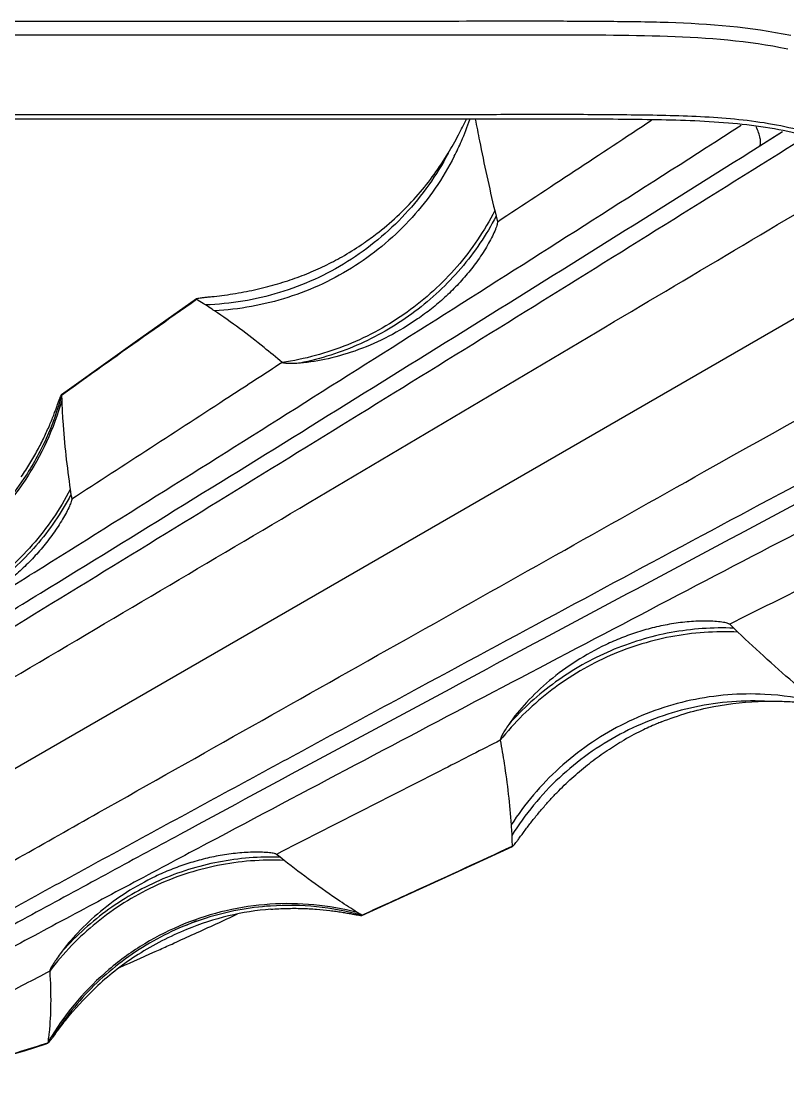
# Model space of a CAD drawing. Header units: millimetres. Extents: x -73584 to -37571, y -61249 to -50748.
# Drawn here: x -53416.34 to -53404.23, y -56878.05 to -56861.27 of the extents above; entities that cross this region are included whole.
import ezdxf

# ---------------------------------------------------------------- set-up
doc = ezdxf.new("R2010")
doc.units = ezdxf.units.MM
doc.header["$LTSCALE"] = 200
doc.layers.add('DIM', color=3, linetype='Continuous')

# ---------------------------------------------------------------- blocks, each defined once
blk = doc.blocks.new('12586')
at = {"color": 7, "linetype": 'Continuous'}
for p, q in [((-39992.036, -54900.122), (-39991.678, -54899.896)), ((-39996.227, -54901.148), (-39996.206, -54901.237)), ((-39996.206, -54901.237), (-39996.185, -54901.323)), ((-39989.138, -54901.493), (-40008.353, -54912.587)), ((-39989.138, -54901.493), (-40008.353, -54912.587)), ((-40002.91, -54903.94), (-40003.073, -54904.057)), ((-40003.07, -54904.061), (-40002.941, -54903.968)), ((-40002.91, -54903.94), (-40002.941, -54903.968)), ((-40002.941, -54903.968), (-40002.907, -54903.944)), ((-40002.907, -54903.944), (-40002.731, -54903.817)), ((-40003.073, -54904.057), (-40003.07, -54904.061)), ((-40003.07, -54904.061), (-40003.068, -54904.145)), ((-40003.07, -54904.061), (-40003.069, -54904.089)), ((-40003.069, -54904.089), (-40003.069, -54904.117)), ((-40003.069, -54904.117), (-40003.068, -54904.145)), ((-40002.933, -54905.553), (-40002.921, -54905.633)), ((-40002.933, -54905.553), (-40002.927, -54905.593)), ((-40002.927, -54905.593), (-40002.921, -54905.633)), ((-40002.921, -54905.633), (-40002.91, -54905.706)), ((-39992.45, -54907.742), (-39992.514, -54907.681)), ((-39992.45, -54907.742), (-39992.514, -54907.681)), ((-39992.384, -54907.805), (-39992.45, -54907.742)), ((-39992.384, -54907.805), (-39992.45, -54907.742)), ((-39999.615, -54911.359), (-39999.672, -54911.314)), ((-39999.552, -54911.41), (-39999.615, -54911.359)), ((-39999.583, -54911.385), (-39999.615, -54911.359)), ((-39999.552, -54911.41), (-39999.583, -54911.385)), ((-39998.326, -54912.279), (-39998.143, -54912.197)), ((-39998.183, -54912.21), (-39998.145, -54912.192)), ((-39998.143, -54912.197), (-39998.183, -54912.21)), ((-39998.145, -54912.192), (-39997.947, -54912.103)), ((-40001.111, -54912.438), (-40000.932, -54912.357)), ((-39998.328, -54912.275), (-39998.399, -54912.231)), ((-39998.375, -54912.246), (-39998.399, -54912.231)), ((-39998.352, -54912.26), (-39998.375, -54912.246)), ((-39998.328, -54912.275), (-39998.352, -54912.26)), ((-39998.328, -54912.275), (-39998.183, -54912.21)), ((-39998.326, -54912.279), (-39998.328, -54912.275))]:
    blk.add_line(p, q, dxfattribs=at)
for points in [[(-39992.036, -54900.122), (-39991.804, -54899.976), (-39991.678, -54899.896)], [(-40000.939, -54902.54), (-40001.909, -54903.225), (-40002.91, -54903.94)], [(-40002.918, -54905.651), (-40002.915, -54905.669), (-40002.91, -54905.706)], [(-39998.143, -54912.197), (-39997.056, -54911.703), (-39995.945, -54911.189)], [(-39999.615, -54911.359), (-39999.643, -54911.337), (-39999.658, -54911.325)], [(-40005.383, -54914.855), (-40005.238, -54914.825), (-40005.162, -54914.809), (-40005.083, -54914.792), (-40005.002, -54914.774), (-40004.918, -54914.756), (-40004.83, -54914.736), (-40004.738, -54914.715), (-40004.643, -54914.692), (-40004.542, -54914.667), (-40004.437, -54914.64), (-40004.325, -54914.611), (-40004.208, -54914.579), (-40004.082, -54914.544), (-40003.949, -54914.505), (-40003.806, -54914.462), (-40003.654, -54914.415), (-40003.49, -54914.363), (-40003.314, -54914.305), (-40003.286, -54914.295)]]:
    blk.add_lwpolyline(points, dxfattribs=at)
for centre, radius, start, end in [((-40000.792, -54898.285), 4.408, 336.3849, 341.1917), ((-40585.855, -54003.225), 1074.379, 303.287965, 303.443651), ((-40000.827, -54898.27), 4.447, 332.9907, 336.3872), ((-40000.935, -54897.824), 4.657, 299.5388, 303.923), ((-39992.188, -54913.198), 4.417, 76.4598, 87.0209), ((-39991.859, -54913.546), 4.658, 116.0854, 120.4605), ((-40047.916, -54809.577), 113.187, 294.50475, 294.88423), ((-40049.745, -54805.561), 117.599, 294.32814, 294.50421), ((-39999.515, -54916.475), 4.361, 148.3817, 149.9268)]:
    blk.add_arc(centre, radius, start, end, dxfattribs=at)
for points, knots in [([(-39991.55, -54898.384), (-39992.185, -54898.248), (-39993.166, -54898.176), (-39994.467, -54898.16), (-39995.773, -54898.155), (-39997.404, -54898.16), (-40000.015, -54898.157), (-40003.278, -54898.159), (-40005.888, -54898.158), (-40007.193, -54898.158)], [0, 0, 0, 0, 0.124504, 0.187109, 0.249626, 0.374691, 0.499751, 0.749876, 1, 1, 1, 1]), ([(-39991.597, -54898.598), (-39992.22, -54898.466), (-39993.511, -54898.375), (-39995.449, -54898.376), (-39997.405, -54898.378), (-40000.015, -54898.376), (-40003.278, -54898.378), (-40005.888, -54898.377), (-40007.193, -54898.377)], [0, 0, 0, 0, 0.122382, 0.247357, 0.372818, 0.49825, 0.749123, 1, 1, 1, 1]), ([(-40007.193, -54899.627), (-40005.727, -54899.627), (-40003.528, -54899.628), (-40000.596, -54899.627), (-39998.396, -54899.628), (-39996.564, -54899.628), (-39995.098, -54899.624), (-39994.001, -54899.631), (-39992.911, -54899.65), (-39991.843, -54899.749), (-39990.82, -54900.021), (-39990.228, -54900.395), (-39989.961, -54900.607)], [0, 0, 0, 0, 0.25233, 0.378497, 0.504656, 0.630834, 0.693913, 0.756859, 0.81973, 0.881387, 0.94132, 1, 1, 1, 1]), ([(-39988.675, -54902.022), (-39988.934, -54901.717), (-39989.434, -54901.117), (-39990.169, -54900.469), (-39990.844, -54900.116), (-39991.386, -54899.935), (-39991.954, -54899.825), (-39992.741, -54899.736), (-39993.747, -54899.708), (-39994.964, -54899.701), (-39996.186, -54899.703), (-39998.632, -54899.706), (-40002.301, -54899.703), (-40005.563, -54899.704), (-40007.193, -54899.704)], [0, 0, 0, 0, 0.062299, 0.121446, 0.150609, 0.180127, 0.209909, 0.240446, 0.303149, 0.366263, 0.429622, 0.493021, 0.746507, 1, 1, 1, 1]), ([(-39996.962, -54900.24), (-39996.904, -54900.145), (-39996.805, -54899.968), (-39996.715, -54899.786), (-39996.674, -54899.703)], [0, 0, 0, 0, 0.546985, 1, 1, 1, 1]), ([(-39996.533, -54899.703), (-39996.512, -54899.817), (-39996.419, -54900.301), (-39996.313, -54900.782), (-39996.227, -54901.148)], [0, 0, 0, 0, 0.235213, 1, 1, 1, 1]), ([(-40009.397, -54910.386), (-40009.285, -54910.334), (-40009.041, -54910.211), (-40008.649, -54910.001), (-40008.202, -54909.75), (-40007.531, -54909.358), (-40006.65, -54908.82), (-40005.567, -54908.15), (-40004.469, -54907.466), (-40002.998, -54906.547), (-40001.158, -54905.394), (-39998.951, -54904.004), (-39996.743, -54902.609), (-39994.538, -54901.208), (-39993.069, -54900.271), (-39992.335, -54899.8)], [0, 0, 0, 0, 0.018423, 0.040798, 0.06651, 0.095008, 0.156798, 0.220726, 0.285259, 0.350014, 0.479766, 0.60968, 0.7397, 0.869806, 1, 1, 1, 1]), ([(-39992.036, -54900.122), (-39992.028, -54900.108), (-39992.022, -54900.068), (-39992.036, -54899.966), (-39992.068, -54899.884), (-39992.094, -54899.825)], [0, 0, 0, 0, 0.154809, 0.375523, 1, 1, 1, 1]), ([(-39991.33, -54899.995), (-39992.799, -54900.915), (-39995.743, -54902.749), (-39999.432, -54905.028), (-40002.389, -54906.844), (-40004.601, -54908.199), (-40006.785, -54909.526), (-40008.236, -54910.39), (-40008.952, -54910.805)], [0, 0, 0, 0, 0.25157, 0.503336, 0.629233, 0.755013, 0.879815, 1, 1, 1, 1]), ([(-40009.571, -54910.823), (-40009.457, -54910.769), (-40009.209, -54910.646), (-40008.811, -54910.435), (-40008.36, -54910.185), (-40007.678, -54909.794), (-40006.778, -54909.254), (-40005.668, -54908.578), (-40004.538, -54907.886), (-40003.024, -54906.955), (-40001.129, -54905.787), (-39998.854, -54904.38), (-39996.58, -54902.967), (-39994.306, -54901.548), (-39992.792, -54900.598), (-39992.036, -54900.122)], [0, 0, 0, 0, 0.018341, 0.040433, 0.065736, 0.093771, 0.155099, 0.218997, 0.283612, 0.348483, 0.478499, 0.6087, 0.739026, 0.869457, 1, 1, 1, 1]), ([(-39996.962, -54900.24), (-39997.144, -54900.587), (-39997.489, -54901.076), (-39998.064, -54901.616), (-39998.545, -54901.964), (-39999.069, -54902.245), (-39999.809, -54902.524), (-40000.402, -54902.623), (-40000.797, -54902.636)], [0, 0, 0, 0, 0.248843, 0.373841, 0.499012, 0.624286, 0.749663, 1, 1, 1, 1]), ([(-39998.058, -54901.486), (-39997.832, -54901.308), (-39997.427, -54900.922), (-39997.1, -54900.469), (-39996.962, -54900.24)], [0, 0, 0, 0, 0.517791, 1, 1, 1, 1]), ([(-39996.865, -54900.289), (-39997.043, -54900.637), (-39997.493, -54901.291), (-39998.25, -54901.931), (-39998.939, -54902.314), (-39999.673, -54902.602), (-40000.263, -54902.71), (-40000.656, -54902.729)], [0, 0, 0, 0, 0.248975, 0.498721, 0.624065, 0.749509, 1, 1, 1, 1]), ([(-40008.823, -54911.444), (-40007.978, -54910.957), (-40006.322, -54909.991), (-40003.102, -54908.092), (-39999.207, -54905.788), (-39994.675, -54903.102), (-39991.712, -54901.341), (-39990.264, -54900.479)], [0, 0, 0, 0, 0.135732, 0.266835, 0.52028, 0.765466, 1, 1, 1, 1]), ([(-39996.227, -54901.148), (-39996.388, -54901.464), (-39996.79, -54902.06), (-39997.586, -54902.785), (-39998.533, -54903.305), (-39999.23, -54903.494), (-39999.584, -54903.546)], [0, 0, 0, 0, 0.248902, 0.498713, 0.749205, 1, 1, 1, 1]), ([(-39996.206, -54901.237), (-39996.359, -54901.53), (-39996.734, -54902.085), (-39997.466, -54902.772), (-39998.334, -54903.283), (-39998.974, -54903.489), (-39999.301, -54903.556)], [0, 0, 0, 0, 0.248927, 0.498716, 0.749185, 1, 1, 1, 1]), ([(-39996.185, -54901.323), (-39996.184, -54901.328), (-39996.185, -54901.343), (-39996.19, -54901.37), (-39996.201, -54901.405), (-39996.224, -54901.467), (-39996.264, -54901.554), (-39996.323, -54901.666), (-39996.392, -54901.782), (-39996.494, -54901.937), (-39996.635, -54902.122), (-39996.819, -54902.33), (-39997.016, -54902.522), (-39997.224, -54902.699), (-39997.513, -54902.912), (-39997.893, -54903.141), (-39998.368, -54903.351), (-39998.839, -54903.491), (-39999.152, -54903.544), (-39999.301, -54903.556)], [0, 0, 0, 0, 0.004283, 0.011022, 0.020275, 0.031793, 0.059818, 0.091918, 0.125808, 0.160429, 0.230021, 0.299116, 0.367471, 0.435138, 0.502213, 0.634673, 0.764399, 0.888768, 1, 1, 1, 1]), ([(-39998.336, -54901.689), (-39998.313, -54901.673), (-39998.218, -54901.608), (-39998.126, -54901.539), (-39998.058, -54901.486)], [0, 0, 0, 0, 0.25098, 1, 1, 1, 1]), ([(-40000.939, -54902.54), (-40000.935, -54902.538), (-40000.921, -54902.534), (-40000.894, -54902.528), (-40000.853, -54902.523), (-40000.799, -54902.516), (-40000.733, -54902.509), (-40000.63, -54902.498), (-40000.491, -54902.481), (-40000.319, -54902.456), (-40000.147, -54902.425), (-39999.978, -54902.389), (-39999.76, -54902.336), (-39999.498, -54902.259), (-39999.197, -54902.149), (-39998.911, -54902.022), (-39998.728, -54901.926), (-39998.639, -54901.876)], [0, 0, 0, 0, 0.006025, 0.01732, 0.034365, 0.05727, 0.085144, 0.116823, 0.186744, 0.25968, 0.332503, 0.404205, 0.474525, 0.611228, 0.743654, 0.872939, 1, 1, 1, 1]), ([(-40002.731, -54903.817), (-40002.58, -54903.709), (-40001.984, -54903.283), (-40001.385, -54902.862), (-40000.938, -54902.548)], [0, 0, 0, 0, 0.253863, 1, 1, 1, 1]), ([(-40000.938, -54902.548), (-40000.939, -54902.547), (-40000.943, -54902.545), (-40000.94, -54902.541), (-40000.939, -54902.54)], [0, 0, 0, 0, 0.529926, 1, 1, 1, 1]), ([(-40000.797, -54902.636), (-40000.809, -54902.629), (-40000.855, -54902.599), (-40000.902, -54902.57), (-40000.938, -54902.548)], [0, 0, 0, 0, 0.2539, 1, 1, 1, 1]), ([(-40000.656, -54902.729), (-40000.668, -54902.721), (-40000.714, -54902.69), (-40000.762, -54902.659), (-40000.797, -54902.636)], [0, 0, 0, 0, 0.253738, 1, 1, 1, 1]), ([(-40007.598, -54913.566), (-40006.735, -54913.066), (-40005.032, -54912.094), (-40001.704, -54910.213), (-39997.675, -54907.944), (-39992.987, -54905.308), (-39989.92, -54903.589), (-39988.421, -54902.75)], [0, 0, 0, 0, 0.135947, 0.267162, 0.520847, 0.765973, 1, 1, 1, 1]), ([(-39999.584, -54903.546), (-39999.679, -54903.466), (-40000.025, -54903.18), (-40000.385, -54902.91), (-40000.656, -54902.729)], [0, 0, 0, 0, 0.275694, 1, 1, 1, 1]), ([(-39987.566, -54903.415), (-39989.213, -54904.285), (-39992.503, -54906.035), (-39996.606, -54908.241), (-39999.886, -54910.016), (-40002.337, -54911.347), (-40004.749, -54912.666), (-40006.336, -54913.552), (-40007.109, -54913.997)], [0, 0, 0, 0, 0.251384, 0.503034, 0.628891, 0.754663, 0.879619, 1, 1, 1, 1]), ([(-39999.584, -54903.546), (-39999.861, -54903.726), (-40000.969, -54904.448), (-40002.078, -54905.167), (-40002.91, -54905.706)], [0, 0, 0, 0, 0.250129, 1, 1, 1, 1]), ([(-39999.301, -54903.556), (-39999.334, -54903.559), (-39999.395, -54903.562), (-39999.467, -54903.563), (-39999.517, -54903.561), (-39999.546, -54903.558), (-39999.568, -54903.553), (-39999.58, -54903.549), (-39999.584, -54903.546)], [0, 0, 0, 0, 0.344587, 0.640961, 0.764977, 0.868561, 0.947944, 1, 1, 1, 1]), ([(-40003.068, -54904.145), (-40003.191, -54904.59), (-40003.488, -54905.234), (-40004.065, -54905.962), (-40004.581, -54906.434), (-40005.165, -54906.819), (-40006.015, -54907.203), (-40006.714, -54907.334), (-40007.178, -54907.348)], [0, 0, 0, 0, 0.248974, 0.373995, 0.499165, 0.624458, 0.749819, 1, 1, 1, 1]), ([(-40003.706, -54905.352), (-40003.659, -54905.283), (-40003.569, -54905.144), (-40003.449, -54904.935), (-40003.346, -54904.732), (-40003.272, -54904.568), (-40003.22, -54904.445), (-40003.187, -54904.36), (-40003.158, -54904.283), (-40003.133, -54904.214), (-40003.112, -54904.155), (-40003.097, -54904.113), (-40003.087, -54904.087), (-40003.081, -54904.072), (-40003.077, -54904.063), (-40003.074, -54904.058), (-40003.073, -54904.057)], [0, 0, 0, 0, 0.173925, 0.341494, 0.500174, 0.646901, 0.714528, 0.777506, 0.835031, 0.886216, 0.92988, 0.964668, 0.978166, 0.988723, 0.996086, 1, 1, 1, 1]), ([(-40003.07, -54904.061), (-40003.132, -54904.295), (-40003.294, -54904.753), (-40003.53, -54905.178), (-40003.664, -54905.379)], [0, 0, 0, 0, 0.499799, 1, 1, 1, 1]), ([(-40003.068, -54904.145), (-40003.064, -54904.253), (-40003.039, -54904.724), (-40002.985, -54905.193), (-40002.933, -54905.553)], [0, 0, 0, 0, 0.228651, 1, 1, 1, 1]), ([(-39989.399, -54904.689), (-39990.19, -54905.105), (-39991.77, -54905.941), (-39994.135, -54907.201), (-39996.496, -54908.465), (-39998.851, -54909.731), (-40000.811, -54910.788), (-40002.374, -54911.634), (-40003.538, -54912.266), (-40004.679, -54912.889), (-40005.596, -54913.399), (-40006.276, -54913.793), (-40006.719, -54914.06), (-40007.1, -54914.299), (-40007.331, -54914.452), (-40007.434, -54914.524)], [0, 0, 0, 0, 0.130538, 0.260963, 0.391284, 0.521479, 0.65149, 0.716359, 0.780971, 0.844867, 0.906199, 0.934249, 0.959562, 0.981661, 1, 1, 1, 1]), ([(-39989.09, -54905.015), (-39989.872, -54905.419), (-39991.434, -54906.23), (-39993.772, -54907.451), (-39996.106, -54908.677), (-39998.436, -54909.905), (-40000.374, -54910.932), (-40001.92, -54911.754), (-40003.073, -54912.368), (-40004.207, -54912.977), (-40005.123, -54913.477), (-40005.806, -54913.866), (-40006.253, -54914.131), (-40006.636, -54914.369), (-40006.867, -54914.52), (-40006.969, -54914.592)], [0, 0, 0, 0, 0.130145, 0.260198, 0.390165, 0.520027, 0.649729, 0.714462, 0.778981, 0.842914, 0.904773, 0.933354, 0.95914, 0.981566, 1, 1, 1, 1]), ([(-40003.664, -54905.379), (-40003.857, -54905.667), (-40004.313, -54906.199), (-40005.165, -54906.812), (-40006.138, -54907.208), (-40006.832, -54907.313), (-40007.179, -54907.324)], [0, 0, 0, 0, 0.249516, 0.499454, 0.749613, 1, 1, 1, 1]), ([(-40002.933, -54905.553), (-40003.095, -54905.867), (-40003.5, -54906.457), (-40004.302, -54907.17), (-40005.252, -54907.67), (-40005.949, -54907.844), (-40006.302, -54907.887)], [0, 0, 0, 0, 0.249264, 0.499103, 0.749417, 1, 1, 1, 1]), ([(-40002.921, -54905.633), (-40003.074, -54905.921), (-40003.447, -54906.464), (-40004.172, -54907.133), (-40005.029, -54907.626), (-40005.66, -54907.821), (-40005.982, -54907.882)], [0, 0, 0, 0, 0.249286, 0.499113, 0.749412, 1, 1, 1, 1]), ([(-40002.91, -54905.706), (-40002.909, -54905.71), (-40002.911, -54905.723), (-40002.918, -54905.747), (-40002.93, -54905.779), (-40002.954, -54905.836), (-40002.995, -54905.919), (-40003.055, -54906.025), (-40003.125, -54906.138), (-40003.228, -54906.288), (-40003.369, -54906.469), (-40003.552, -54906.673), (-40003.748, -54906.861), (-40003.953, -54907.034), (-40004.237, -54907.243), (-40004.609, -54907.466), (-40005.074, -54907.672), (-40005.533, -54907.811), (-40005.837, -54907.866), (-40005.982, -54907.882)], [0, 0, 0, 0, 0.003659, 0.009828, 0.018571, 0.029657, 0.057131, 0.089051, 0.123008, 0.157826, 0.227985, 0.297695, 0.366625, 0.434792, 0.502277, 0.635251, 0.765024, 0.888976, 1, 1, 1, 1]), ([(-39988.938, -54905.89), (-39989.236, -54906.039), (-39990.429, -54906.634), (-39991.621, -54907.232), (-39992.514, -54907.681)], [0, 0, 0, 0, 0.250069, 1, 1, 1, 1]), ([(-39992.514, -54907.681), (-39992.518, -54907.678), (-39992.532, -54907.671), (-39992.557, -54907.662), (-39992.593, -54907.654), (-39992.658, -54907.643), (-39992.754, -54907.634), (-39992.88, -54907.629), (-39993.015, -54907.631), (-39993.2, -54907.642), (-39993.431, -54907.671), (-39993.703, -54907.727), (-39993.969, -54907.801), (-39994.225, -54907.893), (-39994.554, -54908.036), (-39994.942, -54908.251), (-39995.362, -54908.558), (-39995.719, -54908.896), (-39995.921, -54909.141), (-39996.006, -54909.263)], [0, 0, 0, 0, 0.004283, 0.011022, 0.020275, 0.031793, 0.059818, 0.091918, 0.125808, 0.160429, 0.230021, 0.299116, 0.367471, 0.435138, 0.502213, 0.634673, 0.764399, 0.888768, 1, 1, 1, 1]), ([(-39992.384, -54907.805), (-39992.738, -54907.787), (-39993.455, -54907.836), (-39994.481, -54908.164), (-39995.404, -54908.724), (-39995.917, -54909.233), (-39996.139, -54909.513)], [0, 0, 0, 0, 0.248902, 0.498713, 0.749205, 1, 1, 1, 1]), ([(-39992.45, -54907.742), (-39992.781, -54907.728), (-39993.449, -54907.775), (-39994.41, -54908.066), (-39995.286, -54908.562), (-39995.785, -54909.014), (-39996.006, -54909.263)], [0, 0, 0, 0, 0.248927, 0.498716, 0.749185, 1, 1, 1, 1]), ([(-39991.154, -54908.904), (-39991.252, -54908.821), (-39991.67, -54908.464), (-39992.077, -54908.094), (-39992.384, -54907.805)], [0, 0, 0, 0, 0.233305, 1, 1, 1, 1]), ([(-39991.959, -54908.787), (-39992.349, -54908.767), (-39993.141, -54908.83), (-39994.074, -54909.166), (-39994.749, -54909.571), (-39995.366, -54910.062), (-39995.754, -54910.519), (-39995.967, -54910.85)], [0, 0, 0, 0, 0.248975, 0.498721, 0.624065, 0.749509, 1, 1, 1, 1]), ([(-39991.964, -54908.895), (-39992.356, -54908.879), (-39992.952, -54908.934), (-39993.707, -54909.162), (-39994.249, -54909.405), (-39994.754, -54909.718), (-39995.366, -54910.219), (-39995.749, -54910.683), (-39995.957, -54911.018)], [0, 0, 0, 0, 0.248843, 0.373841, 0.499012, 0.624286, 0.749663, 1, 1, 1, 1]), ([(-39993.592, -54909.222), (-39993.325, -54909.115), (-39992.788, -54908.957), (-39992.232, -54908.901), (-39991.964, -54908.895)], [0, 0, 0, 0, 0.517791, 1, 1, 1, 1]), ([(-39991.964, -54908.895), (-39991.871, -54908.894), (-39991.736, -54908.894), (-39991.562, -54908.902), (-39991.447, -54908.908), (-39991.346, -54908.915), (-39991.271, -54908.92), (-39991.221, -54908.922), (-39991.192, -54908.923), (-39991.17, -54908.922), (-39991.158, -54908.92), (-39991.153, -54908.917)], [0, 0, 0, 0, 0.343254, 0.499553, 0.642534, 0.769061, 0.87497, 0.918484, 0.954538, 0.982076, 1, 1, 1, 1]), ([(-39996.006, -54909.263), (-39996.024, -54909.29), (-39996.058, -54909.341), (-39996.095, -54909.404), (-39996.118, -54909.448), (-39996.13, -54909.475), (-39996.137, -54909.496), (-39996.139, -54909.508), (-39996.139, -54909.513)], [0, 0, 0, 0, 0.344587, 0.640961, 0.764977, 0.868561, 0.947944, 1, 1, 1, 1]), ([(-39993.592, -54909.222), (-39993.619, -54909.233), (-39993.725, -54909.276), (-39993.83, -54909.324), (-39993.907, -54909.362)], [0, 0, 0, 0, 0.249138, 1, 1, 1, 1]), ([(-39996.139, -54909.513), (-39996.433, -54909.663), (-39997.612, -54910.262), (-39998.79, -54910.862), (-39999.672, -54911.314)], [0, 0, 0, 0, 0.250129, 1, 1, 1, 1]), ([(-39996.139, -54909.513), (-39996.117, -54909.635), (-39996.043, -54910.078), (-39995.989, -54910.525), (-39995.967, -54910.85)], [0, 0, 0, 0, 0.275694, 1, 1, 1, 1]), ([(-39995.945, -54911.189), (-39995.941, -54911.187), (-39995.931, -54911.177), (-39995.913, -54911.157), (-39995.887, -54911.124), (-39995.855, -54911.08), (-39995.816, -54911.027), (-39995.754, -54910.943), (-39995.67, -54910.831), (-39995.562, -54910.695), (-39995.449, -54910.561), (-39995.334, -54910.433), (-39995.179, -54910.27), (-39994.981, -54910.082), (-39994.735, -54909.877), (-39994.483, -54909.692), (-39994.308, -54909.582), (-39994.22, -54909.53)], [0, 0, 0, 0, 0.006027, 0.017322, 0.034369, 0.057275, 0.08515, 0.11683, 0.18675, 0.259686, 0.332508, 0.404209, 0.474529, 0.611231, 0.743656, 0.87294, 1, 1, 1, 1]), ([(-39995.967, -54910.85), (-39995.966, -54910.864), (-39995.962, -54910.92), (-39995.959, -54910.977), (-39995.957, -54911.018)], [0, 0, 0, 0, 0.253738, 1, 1, 1, 1]), ([(-39995.957, -54911.018), (-39995.957, -54911.033), (-39995.954, -54911.088), (-39995.953, -54911.143), (-39995.952, -54911.185)], [0, 0, 0, 0, 0.2539, 1, 1, 1, 1]), ([(-39997.947, -54912.103), (-39997.777, -54912.026), (-39997.111, -54911.723), (-39996.447, -54911.415), (-39995.952, -54911.185)], [0, 0, 0, 0, 0.253863, 1, 1, 1, 1]), ([(-39995.952, -54911.185), (-39995.952, -54911.186), (-39995.951, -54911.191), (-39995.947, -54911.19), (-39995.945, -54911.189)], [0, 0, 0, 0, 0.529865, 1, 1, 1, 1]), ([(-39999.672, -54911.314), (-39999.676, -54911.311), (-39999.688, -54911.306), (-39999.711, -54911.3), (-39999.745, -54911.294), (-39999.807, -54911.287), (-39999.899, -54911.281), (-40000.022, -54911.279), (-40000.154, -54911.284), (-40000.335, -54911.298), (-40000.562, -54911.329), (-40000.831, -54911.387), (-40001.091, -54911.462), (-40001.344, -54911.553), (-40001.667, -54911.695), (-40002.046, -54911.905), (-40002.457, -54912.205), (-40002.807, -54912.533), (-40003.007, -54912.768), (-40003.093, -54912.886)], [0, 0, 0, 0, 0.003659, 0.009828, 0.018571, 0.029657, 0.057131, 0.089051, 0.123008, 0.157826, 0.227985, 0.297695, 0.366625, 0.434792, 0.502277, 0.635251, 0.765024, 0.888976, 1, 1, 1, 1]), ([(-39999.615, -54911.359), (-39999.94, -54911.348), (-40000.597, -54911.4), (-40001.539, -54911.694), (-40002.395, -54912.189), (-40002.879, -54912.638), (-40003.093, -54912.886)], [0, 0, 0, 0, 0.249286, 0.499113, 0.749412, 1, 1, 1, 1]), ([(-39999.552, -54911.41), (-39999.905, -54911.394), (-40000.618, -54911.449), (-40001.636, -54911.787), (-40002.545, -54912.36), (-40003.043, -54912.877), (-40003.257, -54913.16)], [0, 0, 0, 0, 0.249264, 0.499103, 0.749417, 1, 1, 1, 1]), ([(-39998.399, -54912.231), (-39998.491, -54912.173), (-39998.886, -54911.916), (-39999.266, -54911.635), (-39999.552, -54911.41)], [0, 0, 0, 0, 0.228651, 1, 1, 1, 1]), ([(-39998.399, -54912.231), (-39998.846, -54912.115), (-39999.553, -54912.05), (-40000.471, -54912.186), (-40001.138, -54912.397), (-40001.764, -54912.71), (-40002.521, -54913.254), (-40002.985, -54913.794), (-40003.228, -54914.189)], [0, 0, 0, 0, 0.248974, 0.373995, 0.499165, 0.624458, 0.749819, 1, 1, 1, 1]), ([(-39999.767, -54912.13), (-40000.112, -54912.153), (-40000.801, -54912.283), (-40001.757, -54912.714), (-40002.587, -54913.358), (-40003.025, -54913.907), (-40003.208, -54914.202)], [0, 0, 0, 0, 0.249516, 0.499454, 0.749613, 1, 1, 1, 1]), ([(-39999.764, -54912.181), (-39999.988, -54912.198), (-40000.442, -54912.271), (-40000.879, -54912.413), (-40001.094, -54912.501)], [0, 0, 0, 0, 0.492056, 1, 1, 1, 1]), ([(-39998.328, -54912.275), (-39998.561, -54912.211), (-39999.039, -54912.123), (-39999.525, -54912.114), (-39999.767, -54912.13)], [0, 0, 0, 0, 0.499799, 1, 1, 1, 1]), ([(-39999.764, -54912.181), (-39999.68, -54912.174), (-39999.516, -54912.166), (-39999.274, -54912.166), (-39999.047, -54912.178), (-39998.868, -54912.196), (-39998.735, -54912.213), (-39998.645, -54912.227), (-39998.564, -54912.24), (-39998.491, -54912.253), (-39998.43, -54912.264), (-39998.386, -54912.272), (-39998.358, -54912.277), (-39998.343, -54912.279), (-39998.333, -54912.279), (-39998.327, -54912.28), (-39998.326, -54912.279)], [0, 0, 0, 0, 0.173925, 0.341494, 0.500174, 0.6469, 0.714528, 0.777506, 0.835031, 0.886216, 0.92988, 0.964668, 0.978166, 0.988723, 0.996086, 1, 1, 1, 1]), ([(-40001.094, -54912.501), (-40001.36, -54912.609), (-40001.857, -54912.864), (-40002.3, -54913.205), (-40002.496, -54913.387)], [0, 0, 0, 0, 0.517195, 1, 1, 1, 1]), ([(-40002.157, -54913.102), (-40001.942, -54913.007), (-40001.656, -54912.879), (-40001.37, -54912.75), (-40001.298, -54912.718)], [0, 0, 0, 0, 0.750356, 1, 1, 1, 1]), ([(-40003.093, -54912.886), (-40003.115, -54912.916), (-40003.155, -54912.973), (-40003.2, -54913.042), (-40003.228, -54913.091), (-40003.244, -54913.12), (-40003.253, -54913.143), (-40003.258, -54913.156), (-40003.257, -54913.16)], [0, 0, 0, 0, 0.348718, 0.648167, 0.772965, 0.876346, 0.953677, 1, 1, 1, 1]), ([(-40003.257, -54913.16), (-40003.52, -54913.297), (-40004.035, -54913.567), (-40004.771, -54913.959), (-40005.413, -54914.323), (-40005.8, -54914.561), (-40005.966, -54914.673)], [0, 0, 0, 0, 0.286286, 0.561837, 0.806092, 1, 1, 1, 1]), ([(-40003.257, -54913.16), (-40003.246, -54913.333), (-40003.235, -54913.657), (-40003.252, -54913.981), (-40003.268, -54914.13)], [0, 0, 0, 0, 0.535482, 1, 1, 1, 1]), ([(-40003.208, -54914.202), (-40003.173, -54914.154), (-40003.089, -54914.04), (-40002.865, -54913.757), (-40002.657, -54913.536), (-40002.496, -54913.387)], [0, 0, 0, 0, 0.164724, 0.392189, 1, 1, 1, 1]), ([(-40003.268, -54914.13), (-40003.269, -54914.144), (-40003.275, -54914.197), (-40003.282, -54914.25), (-40003.288, -54914.29)], [0, 0, 0, 0, 0.255544, 1, 1, 1, 1]), ([(-40003.286, -54914.295), (-40003.282, -54914.294), (-40003.273, -54914.284), (-40003.257, -54914.266), (-40003.234, -54914.237), (-40003.218, -54914.215), (-40003.208, -54914.202)], [0, 0, 0, 0, 0.10641, 0.312835, 0.612588, 1, 1, 1, 1]), ([(-40005.897, -54914.937), (-40005.708, -54914.9), (-40005.335, -54914.816), (-40004.749, -54914.699), (-40004.064, -54914.535), (-40003.572, -54914.383), (-40003.288, -54914.29)], [0, 0, 0, 0, 0.214794, 0.425955, 0.667127, 1, 1, 1, 1]), ([(-40003.288, -54914.29), (-40003.289, -54914.292), (-40003.29, -54914.295), (-40003.286, -54914.296), (-40003.286, -54914.295)], [0, 0, 0, 0, 0.642912, 1, 1, 1, 1])]:
    blk.add_open_spline(points, degree=3, knots=knots, dxfattribs=at)
blk = doc.blocks.new('*U238')
at = {"layer": 'DIM', "color": 0}
blk.add_blockref('12586', (40121.647, 54909.248), dxfattribs=at)
blk = doc.blocks.new('*U239')
at = {"layer": 'DIM', "color": 0, "linetype": 'ByBlock', "lineweight": -2, "transparency": 16777216}
blk.add_blockref('*U238', (1000, 0), dxfattribs=at)

msp = doc.modelspace()

# ---------------------------------------------------------------- block references
at = {"layer": 'DIM', "color": 0}
msp.add_blockref('*U239', (-54534.278, -56872.358), dxfattribs=at)

doc.saveas('drawing.dxf')
